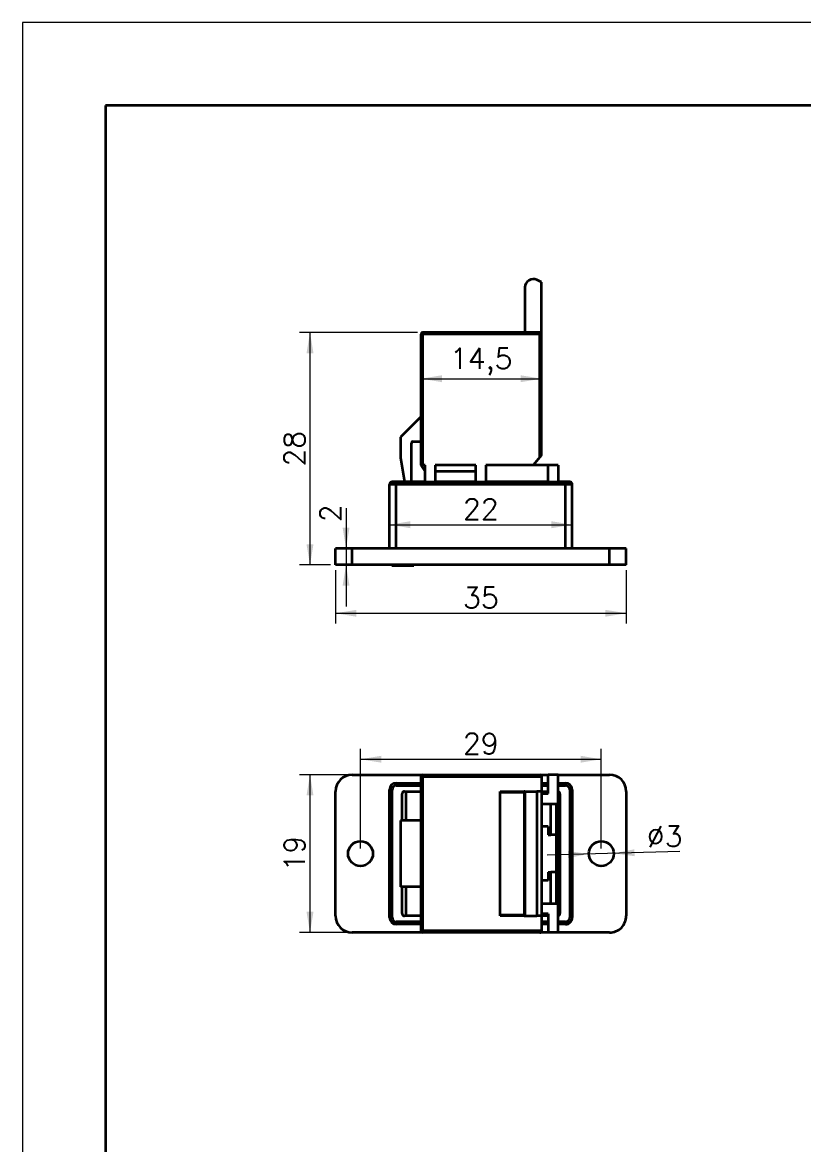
# Model space of a CAD drawing. Header units: millimetres. Extents: x -105 to 105, y -148 to 148.
# Drawn here: x -105 to -10.9, y 13.4 to 148.5 of the extents above; entities that cross this region are included whole.
import ezdxf

# ---------------------------------------------------------------- set-up
doc = ezdxf.new("R2010")
doc.units = ezdxf.units.MM
for name, color, linetype, lineweight in [('尺寸线层', 3, 'Continuous', 18), ('粗实线层', 7, 'Continuous', 35), ('细实线层', 7, 'Continuous', 18)]:
    doc.layers.add(name, color=color, linetype=linetype, lineweight=lineweight)
doc.styles.get("Standard").update_dxf_attribs({"font": 'txt.shx'})
doc.dimstyles.get("Standard").update_dxf_attribs({"dimtxt": 0.18, "dimasz": 0.18, "dimexe": 0.18, "dimexo": 0.0625, "dimgap": 0.09, "dimtad": 0, "dimtih": 1, "dimtoh": 1, "dimdec": 4, "dimzin": 0, "dimdsep": 46, "dimtxsty": 'Standard', "dimcen": 0.09, "dimdle": 0.36, "dimadec": 0, "dimazin": 0, "dimtfac": 1, "dimtdec": 4, "dimtofl": 0, "dimtmove": 0, "dimatfit": 3, "dimfxl": 0, "dimtolj": 1, "dimarcsym": 0})

# ---------------------------------------------------------------- blocks, each defined once
blk = doc.blocks.new('$CAXA_FRAME_13B17AC1$')
at = {"layer": '粗实线层'}
for p, q in [((95, 138.5), (-95, 138.5)), ((-95, 138.5), (-95, -138.5))]:
    blk.add_line(p, q, dxfattribs=at)
at = {"layer": '细实线层'}
for p, q in [((105, 148.5), (-105, 148.5)), ((-105, 148.5), (-105, -148.5))]:
    blk.add_line(p, q, dxfattribs=at)
blk = doc.blocks.new('*X3')
at = {"layer": '尺寸线层', "linetype": 'Continuous'}
for points in [[(-67.29, 77.37), (-64.79, 77.78), (-64.79, 76.95)], [(-32.29, 77.37), (-34.79, 77.78), (-34.79, 76.95)]]:
    blk.add_hatch(color=0, dxfattribs=at).paths.add_polyline_path(points, flags=0)
at = {"layer": '尺寸线层', "color": 0, "linetype": 'Continuous'}
for p, q in [((-67.29, 82.56), (-67.29, 76.12)), ((-32.29, 82.56), (-32.29, 76.12)), ((-67.29, 77.37), (-32.29, 77.37))]:
    blk.add_line(p, q, dxfattribs=at)
at = {"layer": '尺寸线层', "color": 0, "insert": (-49.79, 79.24), "char_height": 2.5, "width": 5.3571, "attachment_point": 5}
blk.add_mtext('35', dxfattribs=at)
blk = doc.blocks.new('*X4')
at = {"layer": '尺寸线层', "linetype": 'Continuous'}
for points in [[(-70.37, 111.18), (-69.95, 108.68), (-70.79, 108.68)], [(-70.37, 83.18), (-69.95, 85.68), (-70.79, 85.68)]]:
    blk.add_hatch(color=0, dxfattribs=at).paths.add_polyline_path(points, flags=0)
at = {"layer": '尺寸线层', "color": 0, "linetype": 'Continuous'}
for p, q in [((-57.41, 111.18), (-71.62, 111.18)), ((-70.37, 111.18), (-70.37, 83.18)), ((-67.91, 83.18), (-71.62, 83.18))]:
    blk.add_line(p, q, dxfattribs=at)
at = {"layer": '尺寸线层', "color": 0, "insert": (-72.24, 97.18), "char_height": 2.5, "width": 6.0714, "attachment_point": 5, "rotation": 90}
blk.add_mtext('28', dxfattribs=at)
blk = doc.blocks.new('*X5')
at = {"layer": '尺寸线层', "linetype": 'Continuous'}
for points in [[(-66.03, 85.18), (-65.61, 87.68), (-66.44, 87.68)], [(-66.03, 83.18), (-65.61, 80.68), (-66.44, 80.68)]]:
    blk.add_hatch(color=0, dxfattribs=at).paths.add_polyline_path(points, flags=0)
at = {"layer": '尺寸线层', "color": 0, "linetype": 'Continuous'}
for p, q in [((-66.03, 90.03), (-66.03, 78.18)), ((-66.66, 85.18), (-64.78, 85.18)), ((-66.66, 83.18), (-64.78, 83.18))]:
    blk.add_line(p, q, dxfattribs=at)
at = {"layer": '尺寸线层', "color": 0, "insert": (-67.9, 89.41), "char_height": 2.5, "width": 5, "attachment_point": 5, "rotation": 90}
blk.add_mtext('2', dxfattribs=at)
blk = doc.blocks.new('*X6')
at = {"layer": '尺寸线层', "linetype": 'Continuous'}
for points in [[(-56.99, 105.61), (-54.49, 106.02), (-54.49, 105.19)], [(-42.49, 105.61), (-44.99, 106.02), (-44.99, 105.19)]]:
    blk.add_hatch(color=0, dxfattribs=at).paths.add_polyline_path(points, flags=0)
at = {"layer": '尺寸线层', "color": 0, "linetype": 'Continuous'}
for p, q in [((-56.99, 107.75), (-56.99, 104.36)), ((-42.49, 107.42), (-42.49, 104.36)), ((-56.99, 105.61), (-42.49, 105.61))]:
    blk.add_line(p, q, dxfattribs=at)
at = {"layer": '尺寸线层', "color": 0, "insert": (-49.74, 107.66), "char_height": 2.5, "width": 9.6429, "attachment_point": 5}
blk.add_mtext('14,5', dxfattribs=at)
blk = doc.blocks.new('*X7')
at = {"layer": '尺寸线层', "linetype": 'Continuous'}
for points in [[(-60.79, 88.03), (-58.29, 88.45), (-58.29, 87.61)], [(-38.79, 88.03), (-41.29, 88.45), (-41.29, 87.61)]]:
    blk.add_hatch(color=0, dxfattribs=at).paths.add_polyline_path(points, flags=0)
at = {"layer": '尺寸线层', "color": 0, "linetype": 'Continuous'}
for p, q in [((-60.79, 90.1), (-60.79, 86.78)), ((-38.79, 90.15), (-38.79, 86.78)), ((-60.79, 88.03), (-38.79, 88.03))]:
    blk.add_line(p, q, dxfattribs=at)
at = {"layer": '尺寸线层', "color": 0, "insert": (-49.79, 89.91), "char_height": 2.5, "width": 6.0714, "attachment_point": 5}
blk.add_mtext('22', dxfattribs=at)
blk = doc.blocks.new('*X8')
at = {"layer": '尺寸线层', "linetype": 'Continuous'}
for points in [[(-36.79, 48.39), (-39.28, 47.91), (-39.3, 48.74)], [(-33.79, 48.47), (-31.28, 48.12), (-31.3, 48.95)]]:
    blk.add_hatch(color=0, dxfattribs=at).paths.add_polyline_path(points, flags=0)
at = {"layer": '尺寸线层', "color": 0, "linetype": 'Continuous'}
blk.add_line((-25.83, 48.67), (-41.79, 48.26), dxfattribs=at)
at = {"layer": '尺寸线层', "color": 0, "insert": (-27.66, 50.5), "char_height": 2.5, "width": 7.1429, "attachment_point": 5, "rotation": 1.497}
blk.add_mtext('%%C3', dxfattribs=at)
blk = doc.blocks.new('*X9')
at = {"layer": '尺寸线层', "linetype": 'Continuous'}
for points in [[(-70.37, 57.93), (-69.95, 55.43), (-70.79, 55.43)], [(-70.37, 38.93), (-69.95, 41.43), (-70.79, 41.43)]]:
    blk.add_hatch(color=0, dxfattribs=at).paths.add_polyline_path(points, flags=0)
at = {"layer": '尺寸线层', "color": 0, "linetype": 'Continuous'}
for p, q in [((-65.91, 57.93), (-71.62, 57.93)), ((-70.37, 57.93), (-70.37, 38.93)), ((-65.91, 38.93), (-71.62, 38.93))]:
    blk.add_line(p, q, dxfattribs=at)
at = {"layer": '尺寸线层', "color": 0, "insert": (-72.24, 48.43), "char_height": 2.5, "width": 5, "attachment_point": 5, "rotation": 90}
blk.add_mtext('19', dxfattribs=at)
blk = doc.blocks.new('*X10')
at = {"layer": '尺寸线层', "linetype": 'Continuous'}
for points in [[(-64.29, 59.79), (-61.79, 60.21), (-61.79, 59.38)], [(-35.29, 59.79), (-37.79, 60.21), (-37.79, 59.38)]]:
    blk.add_hatch(color=0, dxfattribs=at).paths.add_polyline_path(points, flags=0)
at = {"layer": '尺寸线层', "color": 0, "linetype": 'Continuous'}
for p, q in [((-64.29, 49.05), (-64.29, 61.04)), ((-35.29, 49.05), (-35.29, 61.04)), ((-64.29, 59.79), (-35.29, 59.79))]:
    blk.add_line(p, q, dxfattribs=at)
at = {"layer": '尺寸线层', "color": 0, "insert": (-49.79, 61.67), "char_height": 2.5, "width": 6.0714, "attachment_point": 5}
blk.add_mtext('29', dxfattribs=at)

msp = doc.modelspace()

# ---------------------------------------------------------------- linework, layer by layer
at = {"layer": '粗实线层', "color": 7, "lineweight": 35, "ltscale": 0.37}
for p, q in [((-44.487, 116.601), (-44.487, 111.184)), ((-42.487, 117.233), (-43.058, 117.505)), ((-42.487, 111.184), (-42.487, 117.233)), ((-56.987, 95.184), (-56.987, 110.984)), ((-56.787, 110.984), (-56.987, 110.984)), ((-42.487, 111.184), (-56.787, 111.184)), ((-56.787, 111.184), (-56.787, 110.984)), ((-42.687, 110.984), (-56.787, 110.984)), ((-56.787, 95.184), (-56.787, 110.984)), ((-42.687, 110.984), (-42.487, 111.184)), ((-42.687, 96.144), (-42.687, 110.984)), ((-42.487, 96.384), (-42.487, 111.184)), ((-56.987, 101.05), (-59.487, 98.55)), ((-59.487, 98.55), (-59.487, 96.137)), ((-58.15, 93.55), (-58.15, 97.85)), ((-57.95, 98.05), (-57.187, 98.05)), ((-59.487, 96.137), (-58.983, 93.184)), ((-42.687, 96.144), (-43.487, 95.184)), ((-42.487, 96.384), (-42.687, 96.144)), ((-56.487, 94.484), (-56.987, 95.184)), ((-56.787, 95.184), (-56.987, 95.184)), ((-56.487, 95.184), (-56.787, 95.184)), ((-56.487, 93.184), (-56.487, 95.184)), ((-50.387, 95.184), (-55.287, 95.184)), ((-55.287, 95.184), (-55.287, 93.184)), ((-50.387, 93.184), (-50.387, 95.184)), ((-43.487, 95.184), (-49.187, 95.184)), ((-49.187, 95.184), (-49.187, 93.184)), ((-41.687, 95.184), (-43.487, 95.184)), ((-40.487, 95.184), (-41.687, 95.184)), ((-41.687, 93.184), (-41.687, 95.184)), ((-40.487, 95.184), (-40.487, 93.184)), ((-58.088, 93.184), (-58.15, 93.55)), ((-55.287, 94.484), (-50.387, 94.484)), ((-59.987, 92.884), (-60.787, 92.884)), ((-60.787, 85.184), (-60.787, 92.884)), ((-59.987, 93.184), (-60.487, 93.184)), ((-59.987, 92.884), (-59.987, 93.184)), ((-56.487, 93.184), (-59.987, 93.184)), ((-39.587, 92.884), (-59.987, 92.884)), ((-59.987, 85.184), (-59.987, 92.884)), ((-56.487, 93.184), (-55.287, 93.184)), ((-50.387, 93.184), (-55.287, 93.184)), ((-50.387, 93.184), (-49.187, 93.184)), ((-41.687, 93.184), (-49.187, 93.184)), ((-41.687, 93.184), (-40.487, 93.184)), ((-39.587, 93.184), (-40.487, 93.184)), ((-39.587, 92.884), (-39.587, 93.184)), ((-39.087, 93.184), (-39.587, 93.184)), ((-38.787, 92.884), (-39.587, 92.884)), ((-39.587, 85.184), (-39.587, 92.884)), ((-38.787, 85.184), (-38.787, 92.884)), ((-67.287, 83.184), (-67.287, 85.184)), ((-65.287, 85.184), (-67.287, 85.184)), ((-34.287, 85.184), (-65.287, 85.184)), ((-65.287, 83.184), (-65.287, 85.184)), ((-34.287, 83.184), (-34.287, 85.184)), ((-32.287, 85.184), (-34.287, 85.184)), ((-32.287, 83.184), (-32.287, 85.184)), ((-65.287, 83.184), (-67.287, 83.184)), ((-34.287, 83.184), (-65.287, 83.184)), ((-60.529, 83.184), (-60.529, 83.134)), ((-60.529, 83.134), (-60.517, 83.134)), ((-60.517, 83.184), (-60.517, 83.134)), ((-60.517, 83.134), (-60.506, 83.134)), ((-60.506, 83.184), (-60.506, 83.134)), ((-60.506, 83.134), (-60.496, 83.134)), ((-60.496, 83.184), (-60.496, 83.134)), ((-60.496, 83.134), (-60.487, 83.134)), ((-60.487, 83.184), (-60.487, 83.134)), ((-60.487, 83.134), (-60.477, 83.134)), ((-60.477, 83.184), (-60.477, 83.134)), ((-60.477, 83.134), (-60.469, 83.134)), ((-60.469, 83.184), (-60.469, 83.134)), ((-60.469, 83.134), (-60.461, 83.134)), ((-60.461, 83.184), (-60.461, 83.134)), ((-60.461, 83.134), (-60.453, 83.134)), ((-60.453, 83.184), (-60.453, 83.134)), ((-60.453, 83.134), (-60.446, 83.134)), ((-60.446, 83.184), (-60.446, 83.134)), ((-60.446, 83.134), (-60.44, 83.134)), ((-60.44, 83.184), (-60.44, 83.134)), ((-60.44, 83.134), (-60.426, 83.134)), ((-60.426, 83.184), (-60.426, 83.134)), ((-60.426, 83.134), (-60.414, 83.134)), ((-60.414, 83.184), (-60.414, 83.134)), ((-60.414, 83.134), (-60.403, 83.134)), ((-60.403, 83.184), (-60.403, 83.134)), ((-60.403, 83.134), (-60.392, 83.134)), ((-60.392, 83.184), (-60.392, 83.134)), ((-60.392, 83.134), (-60.383, 83.134)), ((-60.383, 83.184), (-60.383, 83.134)), ((-60.383, 83.134), (-60.375, 83.134)), ((-60.375, 83.184), (-60.375, 83.134)), ((-60.375, 83.134), (-60.368, 83.134)), ((-60.37, 83.184), (-60.37, 83.134)), ((-60.37, 83.134), (-60.305, 83.134)), ((-60.305, 83.184), (-60.305, 83.134)), ((-60.305, 83.134), (-60.27, 83.134)), ((-60.27, 83.184), (-60.27, 83.134)), ((-60.269, 83.184), (-60.269, 83.134)), ((-60.269, 83.134), (-60.267, 83.134)), ((-60.267, 83.184), (-60.267, 83.134)), ((-60.267, 83.134), (-60.266, 83.134)), ((-60.266, 83.184), (-60.266, 83.134)), ((-60.266, 83.134), (-60.264, 83.134)), ((-60.264, 83.184), (-60.264, 83.134)), ((-60.264, 83.134), (-60.261, 83.134)), ((-60.261, 83.184), (-60.261, 83.134)), ((-60.261, 83.134), (-60.258, 83.134)), ((-60.258, 83.184), (-60.258, 83.134)), ((-60.258, 83.134), (-60.255, 83.134)), ((-60.255, 83.184), (-60.255, 83.134)), ((-60.255, 83.134), (-60.251, 83.134)), ((-60.251, 83.184), (-60.251, 83.134)), ((-60.251, 83.134), (-60.247, 83.134)), ((-60.247, 83.184), (-60.247, 83.134)), ((-60.247, 83.134), (-60.243, 83.134)), ((-60.243, 83.184), (-60.243, 83.134)), ((-60.243, 83.134), (-60.238, 83.134)), ((-60.238, 83.184), (-60.238, 83.134)), ((-60.238, 83.134), (-60.232, 83.134)), ((-60.232, 83.184), (-60.232, 83.134)), ((-60.232, 83.134), (-60.225, 83.134)), ((-60.225, 83.184), (-60.225, 83.134)), ((-60.225, 83.134), (-60.217, 83.134)), ((-60.217, 83.184), (-60.217, 83.134)), ((-60.217, 83.134), (-60.208, 83.134)), ((-60.208, 83.184), (-60.208, 83.134)), ((-60.208, 83.134), (-60.198, 83.134)), ((-60.198, 83.184), (-60.198, 83.134)), ((-60.198, 83.134), (-60.188, 83.134)), ((-60.188, 83.184), (-60.188, 83.134)), ((-60.188, 83.134), (-60.176, 83.134)), ((-60.176, 83.184), (-60.176, 83.134)), ((-60.176, 83.134), (-60.164, 83.134)), ((-60.164, 83.184), (-60.164, 83.134)), ((-60.164, 83.134), (-60.15, 83.134)), ((-60.15, 83.184), (-60.15, 83.134)), ((-60.15, 83.134), (-58.154, 83.134)), ((-58.154, 83.184), (-58.154, 83.134)), ((-58.154, 83.134), (-58.141, 83.134)), ((-58.141, 83.184), (-58.141, 83.134)), ((-58.141, 83.134), (-58.129, 83.134)), ((-58.129, 83.184), (-58.129, 83.134)), ((-58.129, 83.134), (-58.118, 83.134)), ((-58.118, 83.184), (-58.118, 83.134)), ((-58.118, 83.134), (-58.108, 83.134)), ((-58.108, 83.184), (-58.108, 83.134)), ((-58.108, 83.134), (-58.099, 83.134)), ((-58.099, 83.184), (-58.099, 83.134)), ((-58.099, 83.134), (-58.091, 83.134)), ((-58.091, 83.184), (-58.091, 83.134)), ((-58.091, 83.134), (-58.083, 83.134)), ((-58.083, 83.184), (-58.083, 83.134)), ((-58.083, 83.134), (-58.077, 83.134)), ((-58.077, 83.184), (-58.077, 83.134)), ((-58.077, 83.134), (-58.071, 83.134)), ((-58.071, 83.184), (-58.071, 83.134)), ((-58.071, 83.134), (-58.067, 83.134)), ((-58.067, 83.184), (-58.067, 83.134)), ((-58.067, 83.134), (-58.063, 83.134)), ((-58.063, 83.184), (-58.063, 83.134)), ((-58.063, 83.134), (-58.059, 83.134)), ((-58.059, 83.184), (-58.059, 83.134)), ((-58.059, 83.134), (-58.056, 83.134)), ((-58.056, 83.184), (-58.056, 83.134)), ((-58.056, 83.134), (-58.052, 83.134)), ((-58.052, 83.184), (-58.052, 83.134)), ((-58.052, 83.134), (-58.05, 83.134)), ((-58.05, 83.184), (-58.05, 83.134)), ((-58.05, 83.134), (-58.047, 83.134)), ((-58.047, 83.184), (-58.047, 83.134)), ((-58.047, 83.134), (-58.045, 83.134)), ((-58.045, 83.184), (-58.045, 83.134)), ((-58.045, 83.134), (-58.044, 83.134)), ((-58.044, 83.184), (-58.044, 83.134)), ((-58.044, 83.134), (-58.043, 83.134)), ((-58.043, 83.184), (-58.043, 83.134)), ((-58.042, 83.184), (-58.042, 83.134)), ((-58.042, 83.134), (-58.022, 83.134)), ((-58.022, 83.184), (-58.022, 83.134)), ((-58.022, 83.134), (-57.93, 83.134)), ((-57.93, 83.184), (-57.93, 83.134)), ((-57.93, 83.184), (-57.93, 83.134)), ((-57.93, 83.184), (-57.93, 83.134)), ((-57.93, 83.184), (-57.93, 83.134)), ((-57.93, 83.184), (-57.93, 83.134)), ((-57.93, 83.184), (-57.93, 83.134)), ((-57.93, 83.134), (-57.922, 83.134)), ((-57.922, 83.184), (-57.922, 83.134)), ((-57.922, 83.134), (-57.905, 83.134)), ((-57.905, 83.184), (-57.905, 83.134)), ((-57.905, 83.134), (-57.893, 83.134)), ((-57.893, 83.184), (-57.893, 83.134)), ((-57.893, 83.134), (-57.886, 83.134)), ((-57.886, 83.184), (-57.886, 83.134)), ((-57.886, 83.134), (-57.883, 83.134)), ((-57.883, 83.184), (-57.883, 83.134)), ((-57.883, 83.184), (-57.883, 83.134)), ((-32.287, 83.184), (-34.287, 83.184)), ((-65.287, 57.928), (-56.787, 57.928)), ((-59.987, 56.928), (-59.987, 56.628)), ((-59.987, 56.928), (-56.987, 56.928)), ((-56.987, 39.128), (-56.987, 57.728)), ((-56.787, 57.728), (-56.987, 57.728)), ((-56.787, 57.728), (-56.787, 57.928)), ((-56.787, 57.928), (-42.687, 57.928)), ((-56.787, 57.728), (-42.487, 57.728)), ((-56.787, 39.128), (-56.787, 57.728)), ((-42.687, 57.928), (-41.687, 57.928)), ((-42.487, 57.728), (-42.487, 55.928)), ((-42.487, 56.928), (-41.687, 56.928)), ((-40.487, 57.928), (-41.687, 57.928)), ((-41.687, 55.678), (-41.687, 57.928)), ((-40.487, 57.928), (-34.287, 57.928)), ((-40.487, 38.928), (-40.487, 57.928)), ((-40.487, 56.928), (-39.587, 56.928)), ((-39.587, 56.928), (-39.587, 56.628)), ((-67.287, 40.928), (-67.287, 55.928)), ((-60.787, 56.128), (-60.487, 56.128)), ((-60.787, 40.728), (-60.787, 56.128)), ((-60.487, 40.728), (-60.487, 56.128)), ((-59.987, 56.628), (-56.987, 56.628)), ((-59.287, 52.428), (-59.287, 55.628)), ((-58.987, 55.928), (-56.987, 55.928)), ((-58.787, 52.428), (-58.787, 55.928)), ((-47.487, 40.928), (-47.487, 55.928)), ((-47.487, 55.928), (-44.587, 55.928)), ((-47.487, 55.828), (-44.587, 55.828)), ((-44.587, 55.928), (-44.587, 55.828)), ((-44.587, 55.828), (-44.487, 55.828)), ((-44.587, 55.828), (-44.587, 41.028)), ((-44.487, 55.928), (-43.058, 55.928)), ((-44.487, 55.928), (-44.487, 40.928)), ((-42.487, 55.928), (-43.058, 55.928)), ((-43.058, 55.928), (-43.058, 40.928)), ((-42.487, 56.628), (-41.687, 56.628)), ((-42.487, 55.928), (-41.687, 55.928)), ((-42.487, 55.928), (-42.487, 40.928)), ((-42.487, 55.678), (-41.687, 55.678)), ((-40.487, 56.628), (-39.587, 56.628)), ((-40.287, 55.628), (-40.287, 41.228)), ((-38.787, 56.128), (-39.087, 56.128)), ((-39.087, 56.128), (-39.087, 40.728)), ((-38.787, 56.128), (-38.787, 40.728)), ((-32.287, 55.928), (-32.287, 40.928)), ((-42.487, 54.428), (-40.687, 54.428)), ((-41.362, 50.678), (-41.362, 54.428)), ((-40.687, 42.428), (-40.687, 54.428)), ((-59.487, 52.428), (-59.487, 44.428)), ((-56.987, 52.428), (-59.487, 52.428)), ((-41.687, 51.678), (-42.487, 51.678)), ((-41.687, 51.678), (-41.687, 50.678)), ((-40.487, 52.428), (-40.287, 52.428)), ((-41.687, 50.678), (-41.362, 50.678)), ((-40.687, 50.678), (-41.362, 50.678)), ((-41.687, 46.178), (-41.362, 46.178)), ((-41.687, 46.178), (-41.687, 45.178)), ((-41.362, 42.428), (-41.362, 46.178)), ((-40.687, 46.178), (-41.362, 46.178)), ((-41.687, 45.178), (-42.487, 45.178)), ((-56.987, 44.428), (-59.487, 44.428)), ((-59.287, 41.228), (-59.287, 44.428)), ((-58.787, 40.928), (-58.787, 44.428)), ((-40.487, 44.428), (-40.287, 44.428)), ((-42.487, 42.428), (-40.687, 42.428)), ((-60.787, 40.728), (-60.487, 40.728)), ((-56.987, 40.928), (-58.987, 40.928)), ((-44.587, 41.028), (-47.487, 41.028)), ((-44.587, 40.928), (-47.487, 40.928)), ((-44.587, 41.028), (-44.487, 41.028)), ((-44.587, 40.928), (-44.587, 41.028)), ((-44.487, 40.928), (-43.058, 40.928)), ((-42.487, 40.928), (-43.058, 40.928)), ((-41.687, 41.178), (-42.487, 41.178)), ((-41.687, 40.928), (-42.487, 40.928)), ((-42.487, 40.928), (-42.487, 39.128)), ((-41.687, 41.178), (-41.687, 38.928)), ((-38.787, 40.728), (-39.087, 40.728)), ((-59.987, 39.928), (-59.987, 40.228)), ((-56.987, 40.228), (-59.987, 40.228)), ((-56.987, 39.928), (-59.987, 39.928)), ((-41.687, 40.228), (-42.487, 40.228)), ((-41.687, 39.928), (-42.487, 39.928)), ((-39.587, 40.228), (-40.487, 40.228)), ((-39.587, 39.928), (-40.487, 39.928)), ((-39.587, 39.928), (-39.587, 40.228)), ((-56.787, 38.928), (-65.287, 38.928)), ((-56.787, 39.128), (-56.987, 39.128)), ((-42.487, 39.128), (-56.787, 39.128)), ((-56.787, 39.128), (-56.787, 38.928)), ((-42.687, 38.928), (-56.787, 38.928)), ((-41.687, 38.928), (-42.685, 38.928)), ((-40.487, 38.928), (-41.687, 38.928)), ((-34.287, 38.928), (-40.487, 38.928))]:
    msp.add_line(p, q, dxfattribs=at)
for centre in [(-64.287, 48.428), (-35.287, 48.428)]:
    msp.add_circle(centre, 1.5, dxfattribs=at)
for centre, radius, start, end in [((-43.487, 116.601), 1, 64.56721, 180), ((-56.787, 110.984), 0.2, 90, 180), ((-57.95, 97.85), 0.2, 90, 180), ((-57.187, 97.85), 0.2, 359.99999, 89.99999), ((-60.487, 92.884), 0.3, 90, 180), ((-39.087, 92.884), 0.3, 359.99999, 89.99999), ((-65.287, 55.928), 2, 90, 180), ((-59.987, 56.128), 0.8, 90, 180), ((-56.787, 57.728), 0.2, 90, 180), ((-42.687, 57.728), 0.2, 359.99999, 89.99999), ((-39.587, 56.128), 0.8, 359.99999, 89.99999), ((-34.287, 55.928), 2, 359.99999, 89.99999), ((-59.987, 56.128), 0.5, 90, 180), ((-58.987, 55.628), 0.3, 90, 180), ((-44.587, 55.828), 0.1, 359.99999, 89.99999), ((-40.587, 55.628), 0.3, 359.99999, 70.52906), ((-39.587, 56.128), 0.5, 359.99999, 90), ((-65.287, 40.928), 2, 180, 270), ((-59.987, 40.728), 0.8, 180, 270), ((-59.987, 40.728), 0.5, 180, 270), ((-58.987, 41.228), 0.3, 180, 270), ((-44.587, 41.028), 0.1, 270, 0.00001), ((-40.587, 41.228), 0.3, 289.47093, 0.00001), ((-39.587, 40.728), 0.5, 270, 0.00001), ((-39.587, 40.728), 0.8, 270, 0.00001), ((-34.287, 40.928), 2, 270, 0.00001), ((-56.787, 39.128), 0.2, 180, 270), ((-42.687, 39.128), 0.2, 270, 0.00001)]:
    msp.add_arc(centre, radius, start, end, dxfattribs=at)

# ---------------------------------------------------------------- block references
at = {"layer": '粗实线层'}
msp.add_blockref('$CAXA_FRAME_13B17AC1$', (0, 0), dxfattribs=at)

# ---------------------------------------------------------------- dimensions: what is measured, and where the dimension line sits
at = {"layer": '尺寸线层'}
for base, p1, p2, angle, picture, middle in [((-70.369, 83.184), (-56.787, 111.184), (-67.287, 83.184), 270, '*X4', (-72.244, 97.184)), ((-42.487, 105.605), (-56.987, 108.377), (-42.487, 108.048), 180, '*X6', (-49.737, 107.659)), ((-38.787, 88.03), (-60.787, 90.726), (-38.787, 90.778), 180, '*X7', (-49.787, 89.905)), ((-70.369, 38.928), (-65.287, 57.928), (-65.287, 38.928), 90, '*X9', (-72.244, 48.428))]:
    dim = msp.add_linear_dim(base=base, p1=p1, p2=p2, angle=angle, dimstyle='Standard', override={"dimtxt": 2.5, "dimasz": 2.5, "dimexe": 1.25, "dimexo": 0.625, "dimgap": 0.625, "dimtad": 1, "dimtih": 0, "dimtoh": 0, "dimdec": 2, "dimzin": 8, "dimdsep": 44, "dimsah": 1, "dimdle": 5, "dimtdec": 2, "dimtofl": 1, "dimatfit": 0, "dimtfill": 1, "dimtzin": 8}, dxfattribs=at)
    dim.commit()
    dim.dimension.update_dxf_attribs({"geometry": picture, "text_midpoint": middle})
dim = msp.add_linear_dim(base=(-66.027, 83.184), p1=(-67.287, 85.184), p2=(-67.287, 83.184), angle=90, dimstyle='Standard', override={"dimtxt": 2.5, "dimasz": 2.5, "dimexe": 1.25, "dimexo": 0.625, "dimgap": 0.625, "dimtad": 1, "dimtih": 0, "dimtoh": 0, "dimdec": 2, "dimzin": 8, "dimdsep": 44, "dimsah": 1, "dimdle": 5, "dimtdec": 2, "dimtofl": 1, "dimatfit": 0, "dimtfill": 1, "dimtzin": 8}, dxfattribs=at)
dim.commit()
dim.dimension.update_dxf_attribs({"geometry": '*X5', "text_midpoint": (-67.902, 89.409), "dimtype": 160})
for base, p1, p2, picture, middle in [((-32.287, 77.367), (-67.287, 83.184), (-32.287, 83.184), '*X3', (-49.787, 79.242)), ((-35.287, 59.794), (-64.287, 48.428), (-35.287, 48.428), '*X10', (-49.787, 61.669))]:
    dim = msp.add_linear_dim(base=base, p1=p1, p2=p2, dimstyle='Standard', override={"dimtxt": 2.5, "dimasz": 2.5, "dimexe": 1.25, "dimexo": 0.625, "dimgap": 0.625, "dimtad": 1, "dimtih": 0, "dimtoh": 0, "dimdec": 2, "dimzin": 8, "dimdsep": 44, "dimsah": 1, "dimdle": 5, "dimtdec": 2, "dimtofl": 1, "dimatfit": 0, "dimtfill": 1, "dimtzin": 8}, dxfattribs=at)
    dim.commit()
    dim.dimension.update_dxf_attribs({"geometry": picture, "text_midpoint": middle})
dim = msp.add_diameter_dim_2p(p1=(-36.787, 48.389), p2=(-33.788, 48.467), dimstyle='Standard', override={"dimtxt": 2.5, "dimasz": 2.5, "dimexe": 1.25, "dimexo": 0.625, "dimgap": 0.625, "dimtad": 1, "dimtih": 0, "dimtoh": 0, "dimdec": 2, "dimzin": 8, "dimdsep": 44, "dimpost": '%%C<>', "dimsah": 1, "dimdle": 5, "dimtdec": 2, "dimtofl": 1, "dimatfit": 0, "dimtfill": 1, "dimtzin": 8}, dxfattribs=at)
dim.commit()
dim.dimension.update_dxf_attribs({"geometry": '*X8', "text_midpoint": (-27.614, 48.628), "dimtype": 163})

doc.saveas('drawing.dxf')
